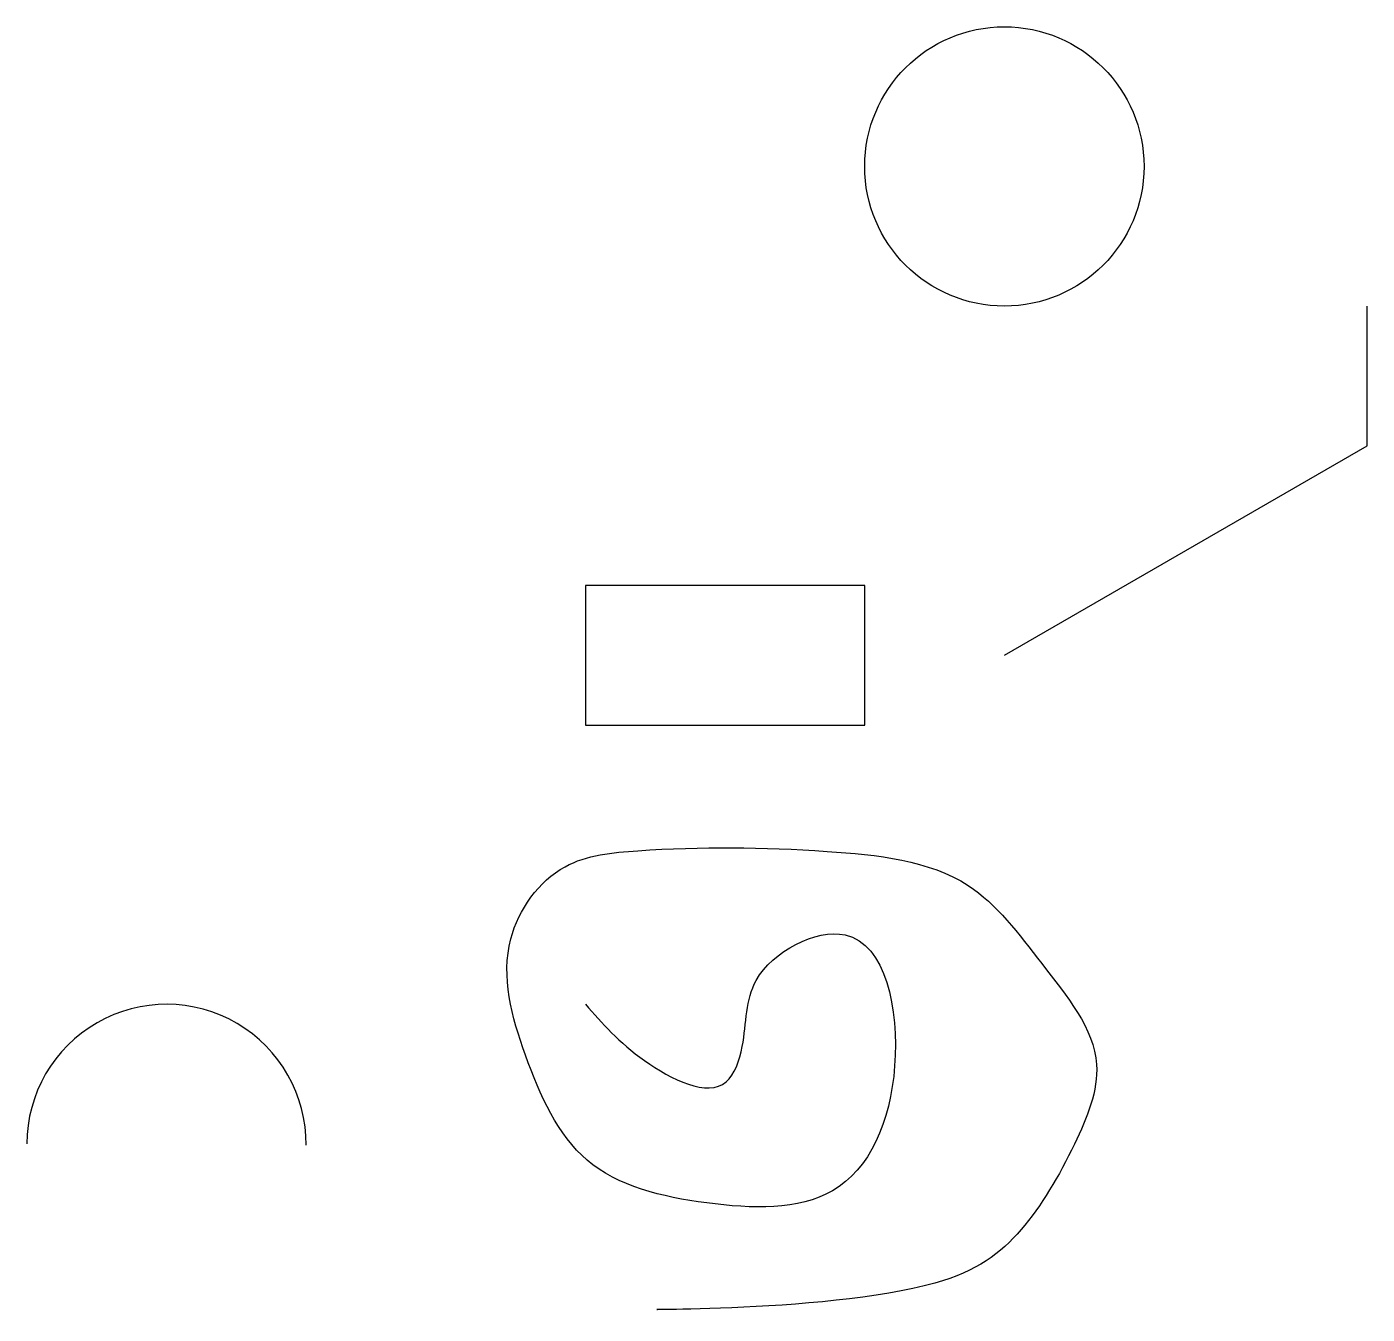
# Model space of a CAD drawing. Header units: millimetres. Extents: x -400 to 560, y -422 to 500.
import ezdxf

# ---------------------------------------------------------------- set-up
doc = ezdxf.new("R2010")
doc.units = ezdxf.units.MM
doc.header["$MEASUREMENT"] = 0
doc.layers.get('0').update_dxf_attribs({"linetype": 'CONTINUOUS'})

msp = doc.modelspace()

# ---------------------------------------------------------------- linework, layer by layer
for p, q in [((559.81, 200), (559.81, 300)), ((300, 50), (559.81, 200))]:
    msp.add_line(p, q)
msp.add_lwpolyline([(0, 0), (200, 0), (200, 100), (0, 100)], close=True)
msp.add_circle((300, 400), 100)
msp.add_arc((-300, -300), 100, 359.47309, 180)
msp.add_open_spline([(0, -200), (11.95, -213.6), (36.24, -241.24), (99.48, -272.77), (116.29, -222.24), (112.77, -173.13), (208.83, -122.99), (233.46, -250.58), (190, -348.73), (85.35, -345.43), (-6.65, -323.19), (-44.73, -237.99), (-66.59, -158.65), (-21.48, -95), (66.47, -86.8), (159.73, -87.69), (274.01, -99.71), (326.37, -171.95), (378.38, -234.25), (349.5, -305.48), (313.8, -365.95), (237.78, -423.3), (2.07, -418.33), (65.02, -418.34), (65.34, -418.34)], degree=3, knots=[0, 0, 0, 0, 58.456801, 118.842917, 146.692203, 195.133016, 266.646945, 366.928675, 466.898997, 557.321288, 648.33342, 735.438717, 819.386421, 884.010143, 937.446675, 1072.942648, 1176.872976, 1253.748649, 1335.99882, 1395.108345, 1467.362597, 1540.032338, 1726.735054, 1727.692616, 1727.692616, 1727.692616, 1727.692616])

doc.saveas('drawing.dxf')
